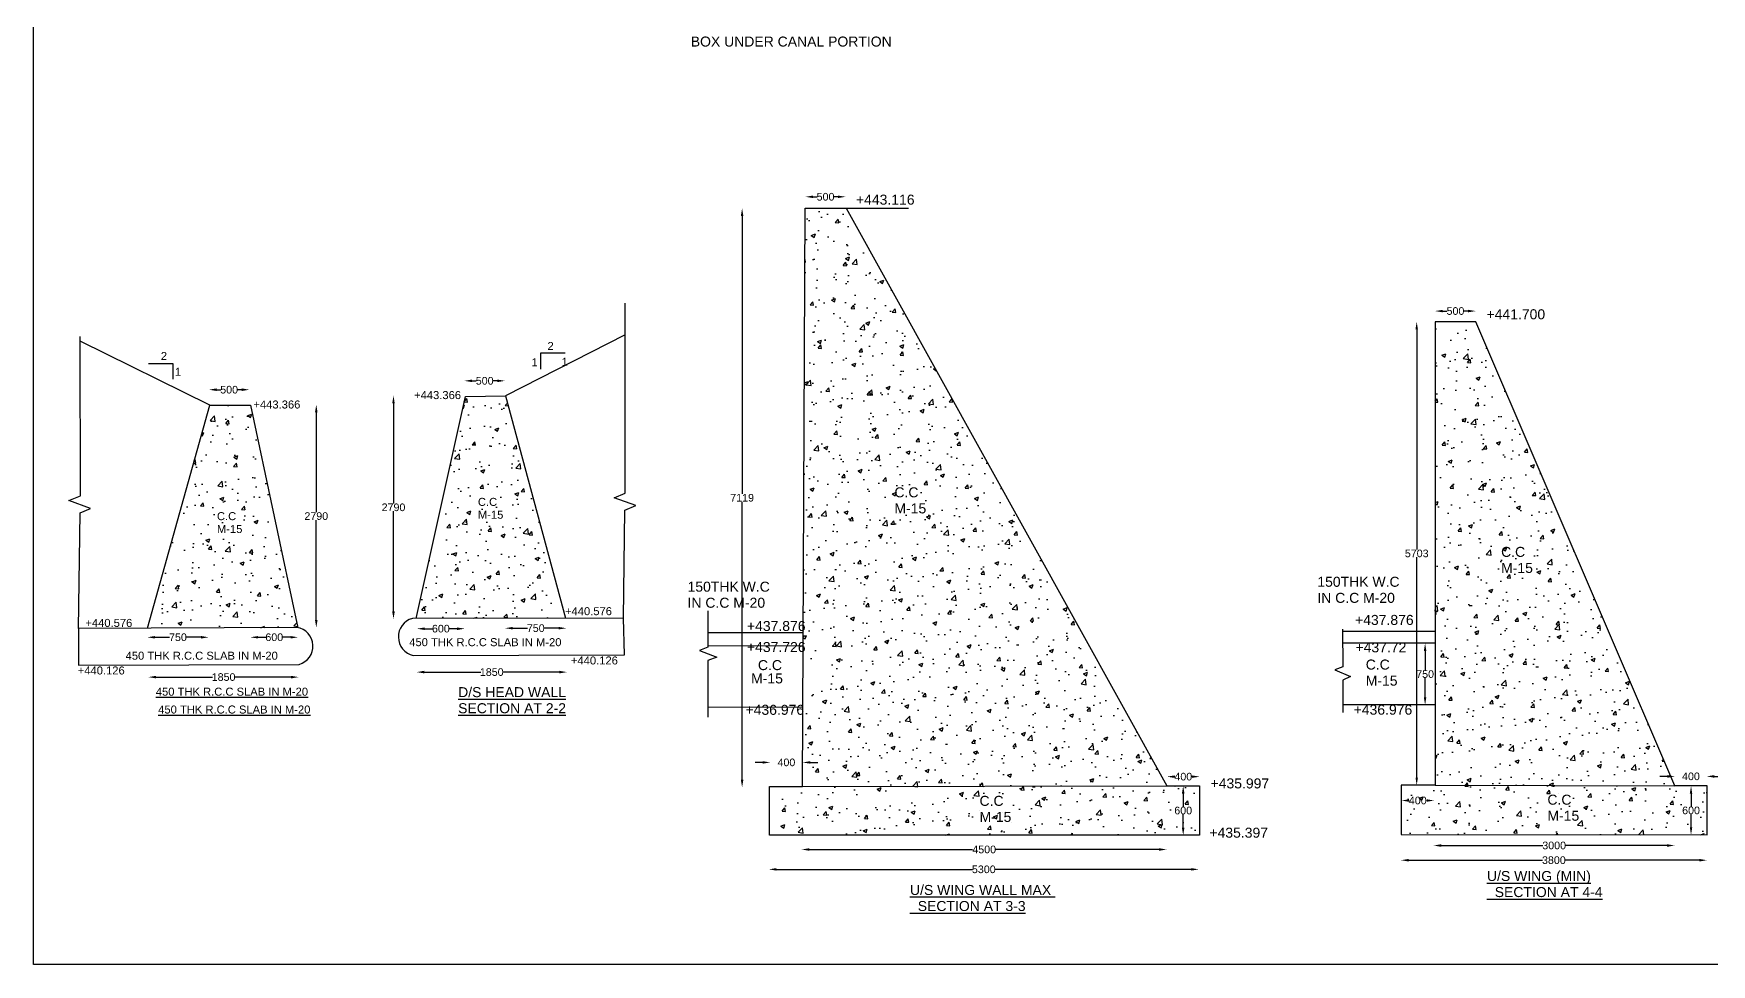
# Model space of a CAD drawing. Header units: millimetres. Extents: x -469 to 37771, y 20396 to 41457.
# Drawn here: x -469 to 17109, y 20396 to 30147 of the extents above; entities that cross this region are included whole.
import ezdxf

# ---------------------------------------------------------------- set-up
doc = ezdxf.new("R2010")
doc.units = ezdxf.units.MM
doc.header["$MEASUREMENT"] = 0
doc.styles.get("Standard").update_dxf_attribs({"font": 'arial.ttf'})
doc.dimstyles.new('Civil', dxfattribs={"dimtxt": 80, "dimasz": 80, "dimexe": 0.1, "dimexo": 0.0625, "dimgap": 0.09, "dimtad": 0, "dimtih": 1, "dimtoh": 1, "dimdec": 0, "dimzin": 12, "dimdsep": 46, "dimtxsty": 'Standard', "dimcen": 0.1, "dimse1": 1, "dimse2": 1, "dimadec": 0, "dimazin": 2, "dimtfac": 1, "dimtdec": 0, "dimtofl": 0, "dimtmove": 0, "dimatfit": 3, "dimfxl": 1, "dimfrac": 1, "dimtolj": 1, "dimtzin": 0, "dimarcsym": 0})
pattern_1 = [(50, (0, 0), (430.356, -37.6513), [45, -495]), (355, (0, 0), (-83.251, 451.315), [36, -396]), (100.4514, (35.86, -3.14), (347.1053, 413.664), [38.244, -420.685]), (46.1842, (0, 120), (640.345, -99.3116), [67.5, -742.5]), (96.6356, (53.36, 111.7), (560.797, 584.471), [57.366, -631.028]), (351.1842, (0, 120), (560.797, 584.471), [54, -594]), (21, (60, 90), (358.1442, -241.5713), [45, -495]), (326, (60, 90), (145.989, 435.09), [36, -396]), (71.4514, (89.85, 69.87), (504.1334, 193.5187), [38.244, -420.685]), (37.5, (0, 0), (7.2959, 199.7363), [0, -391.2, 0, -402, 0, -397.5]), (7.5, (0, 0), (157.8417, 236.647), [0, -229.2, 0, -382.2, 0, -151.5]), (327.5, (-133.8, 0), (320.2935, -13.5329), [0, -150, 0, -468, 0, -621]), (317.5, (-193.8, 0), (349.9117, 60.063), [0, -195, 0, -310.8, 0, -441])]

# ---------------------------------------------------------------- blocks, each defined once
blk = doc.blocks.new('*D58')
at = {"color": 0, "lineweight": -2, "transparency": 16777216}
for p, q in [((2493, 26181), (2493, 25133)), ((2493, 24003), (2493, 25051))]:
    blk.add_line(p, q, dxfattribs=at)
at = {"color": 0, "transparency": 16777216}
for points in [[(2480, 26181), (2506, 26181), (2493, 26261)], [(2480, 24003), (2506, 24003), (2493, 23923)]]:
    blk.add_solid(points, dxfattribs=at)
at = {"layer": 'Defpoints', "color": 0, "transparency": 16777216}
for p in [(2499, 26261), (2493, 23923), (2499, 23923)]:
    blk.add_point(p, dxfattribs=at)
at = {"color": 0, "transparency": 16777216, "insert": (2493, 25092), "char_height": 80, "attachment_point": 5}
blk.add_mtext('\\A1;2790', dxfattribs=at)
blk = doc.blocks.new('*D59')
at = {"color": 0, "lineweight": -2, "transparency": 16777216}
for p, q in [((814, 23406), (1406, 23406)), ((2229, 23406), (1637, 23406))]:
    blk.add_line(p, q, dxfattribs=at)
at = {"color": 0, "transparency": 16777216}
for points in [[(814, 23419), (814, 23392), (734, 23406)], [(2229, 23419), (2229, 23392), (2309, 23406)]]:
    blk.add_solid(points, dxfattribs=at)
at = {"layer": 'Defpoints', "color": 0, "transparency": 16777216}
for p in [(734, 23404), (2309, 23406), (2309, 23404)]:
    blk.add_point(p, dxfattribs=at)
at = {"color": 0, "transparency": 16777216, "insert": (1522, 23406), "char_height": 80, "attachment_point": 5}
blk.add_mtext('\\A1;1850', dxfattribs=at)
blk = doc.blocks.new('*D60')
at = {"color": 0, "lineweight": -2, "transparency": 16777216}
for p, q in [((803, 23823), (956, 23823)), ((1286, 23823), (1132, 23823))]:
    blk.add_line(p, q, dxfattribs=at)
at = {"color": 0, "transparency": 16777216}
for points in [[(803, 23836), (803, 23810), (723, 23823)], [(1286, 23836), (1286, 23810), (1366, 23823)]]:
    blk.add_solid(points, dxfattribs=at)
at = {"layer": 'Defpoints', "color": 0, "transparency": 16777216}
for p in [(723, 23823), (1366, 23823), (1366, 23823)]:
    blk.add_point(p, dxfattribs=at)
at = {"color": 0, "transparency": 16777216, "insert": (1044, 23823), "char_height": 80, "attachment_point": 5}
blk.add_mtext('\\A1;750', dxfattribs=at)
blk = doc.blocks.new('*D61')
at = {"color": 0, "lineweight": -2, "transparency": 16777216}
for p, q in [((1883, 23823), (1964, 23823)), ((2223, 23823), (2141, 23823))]:
    blk.add_line(p, q, dxfattribs=at)
at = {"color": 0, "transparency": 16777216}
for points in [[(1883, 23836), (1883, 23810), (1803, 23823)], [(2223, 23836), (2223, 23810), (2303, 23823)]]:
    blk.add_solid(points, dxfattribs=at)
at = {"layer": 'Defpoints', "color": 0, "transparency": 16777216}
for p in [(1803, 23815), (2303, 23823), (2303, 23815)]:
    blk.add_point(p, dxfattribs=at)
at = {"color": 0, "transparency": 16777216, "insert": (2053, 23823), "char_height": 80, "attachment_point": 5}
blk.add_mtext('\\A1;600', dxfattribs=at)
blk = doc.blocks.new('*D62')
at = {"color": 0, "lineweight": -2, "transparency": 16777216}
for p, q in [((1448, 26416), (1492, 26416)), ((1712, 26416), (1668, 26416))]:
    blk.add_line(p, q, dxfattribs=at)
at = {"color": 0, "transparency": 16777216}
for points in [[(1448, 26430), (1448, 26403), (1368, 26416)], [(1712, 26430), (1712, 26403), (1792, 26416)]]:
    blk.add_solid(points, dxfattribs=at)
at = {"layer": 'Defpoints', "color": 0, "transparency": 16777216}
for p in [(1368, 26413), (1792, 26416), (1792, 26413)]:
    blk.add_point(p, dxfattribs=at)
at = {"color": 0, "transparency": 16777216, "insert": (1580, 26416), "char_height": 80, "attachment_point": 5}
blk.add_mtext('\\A1;500', dxfattribs=at)
blk = doc.blocks.new('*D63')
at = {"color": 0, "lineweight": -2, "transparency": 16777216}
for p, q in [((3302, 26273), (3302, 25225)), ((3302, 24095), (3302, 25143))]:
    blk.add_line(p, q, dxfattribs=at)
at = {"color": 0, "transparency": 16777216}
for points in [[(3288, 26273), (3315, 26273), (3302, 26353)], [(3288, 24095), (3315, 24095), (3302, 24015)]]:
    blk.add_solid(points, dxfattribs=at)
at = {"layer": 'Defpoints', "color": 0, "transparency": 16777216}
for p in [(3308, 26353), (3302, 24015), (3308, 24015)]:
    blk.add_point(p, dxfattribs=at)
at = {"color": 0, "transparency": 16777216, "insert": (3302, 25184), "char_height": 80, "attachment_point": 5}
blk.add_mtext('\\A1;2790', dxfattribs=at)
blk = doc.blocks.new('*D64')
at = {"color": 0, "lineweight": -2, "transparency": 16777216}
for p, q in [((4125, 26509), (4169, 26509)), ((4389, 26509), (4345, 26509))]:
    blk.add_line(p, q, dxfattribs=at)
at = {"color": 0, "transparency": 16777216}
for points in [[(4125, 26523), (4125, 26496), (4045, 26509)], [(4389, 26523), (4389, 26496), (4469, 26509)]]:
    blk.add_solid(points, dxfattribs=at)
at = {"layer": 'Defpoints', "color": 0, "transparency": 16777216}
for p in [(4045, 26505), (4469, 26509), (4469, 26505)]:
    blk.add_point(p, dxfattribs=at)
at = {"color": 0, "transparency": 16777216, "insert": (4257, 26509), "char_height": 80, "attachment_point": 5}
blk.add_mtext('\\A1;500', dxfattribs=at)
blk = doc.blocks.new('*D65')
at = {"color": 0, "lineweight": -2, "transparency": 16777216}
for p, q in [((3628, 23913), (3709, 23913)), ((3968, 23913), (3886, 23913))]:
    blk.add_line(p, q, dxfattribs=at)
at = {"color": 0, "transparency": 16777216}
for points in [[(3628, 23926), (3628, 23899), (3548, 23913)], [(3968, 23926), (3968, 23899), (4048, 23913)]]:
    blk.add_solid(points, dxfattribs=at)
at = {"layer": 'Defpoints', "color": 0, "transparency": 16777216}
for p in [(4048, 23913), (3548, 23905), (4048, 23905)]:
    blk.add_point(p, dxfattribs=at)
at = {"color": 0, "transparency": 16777216, "insert": (3798, 23913), "char_height": 80, "attachment_point": 5}
blk.add_mtext('\\A1;600', dxfattribs=at)
blk = doc.blocks.new('*D66')
at = {"color": 0, "lineweight": -2, "transparency": 16777216}
for p, q in [((4550, 23918), (4704, 23918)), ((5033, 23918), (4880, 23918))]:
    blk.add_line(p, q, dxfattribs=at)
at = {"color": 0, "transparency": 16777216}
for points in [[(4550, 23931), (4550, 23905), (4470, 23918)], [(5033, 23931), (5033, 23905), (5113, 23918)]]:
    blk.add_solid(points, dxfattribs=at)
at = {"layer": 'Defpoints', "color": 0, "transparency": 16777216}
for p in [(4470, 23918), (5113, 23918), (5113, 23918)]:
    blk.add_point(p, dxfattribs=at)
at = {"color": 0, "transparency": 16777216, "insert": (4792, 23918), "char_height": 80, "attachment_point": 5}
blk.add_mtext('\\A1;750', dxfattribs=at)
blk = doc.blocks.new('*D67')
at = {"color": 0, "lineweight": -2, "transparency": 16777216}
for p, q in [((3624, 23458), (4216, 23458)), ((5039, 23458), (4447, 23458))]:
    blk.add_line(p, q, dxfattribs=at)
at = {"color": 0, "transparency": 16777216}
for points in [[(3624, 23472), (3624, 23445), (3544, 23458)], [(5039, 23472), (5039, 23445), (5119, 23458)]]:
    blk.add_solid(points, dxfattribs=at)
at = {"layer": 'Defpoints', "color": 0, "transparency": 16777216}
for p in [(3544, 23457), (5119, 23458), (5119, 23457)]:
    blk.add_point(p, dxfattribs=at)
at = {"color": 0, "transparency": 16777216, "insert": (4331, 23458), "char_height": 80, "attachment_point": 5}
blk.add_mtext('\\A1;1850', dxfattribs=at)
blk = doc.blocks.new('*D68')
at = {"color": 0, "lineweight": -2, "transparency": 16777216}
for p, q in [((6954, 28237), (6954, 25325)), ((6954, 22331), (6954, 25243))]:
    blk.add_line(p, q, dxfattribs=at)
at = {"color": 0, "transparency": 16777216}
for points in [[(6941, 28237), (6967, 28237), (6954, 28317)], [(6941, 22331), (6967, 22331), (6954, 22251)]]:
    blk.add_solid(points, dxfattribs=at)
at = {"layer": 'Defpoints', "color": 0, "transparency": 16777216}
for p in [(6981, 28317), (6954, 22251), (6981, 22251)]:
    blk.add_point(p, dxfattribs=at)
at = {"color": 0, "transparency": 16777216, "insert": (6954, 25284), "char_height": 80, "attachment_point": 5}
blk.add_mtext('\\A1;7119', dxfattribs=at)
blk = doc.blocks.new('*D69')
at = {"color": 0, "lineweight": -2, "transparency": 16777216}
for p, q in [((7169, 22512), (7089, 22512)), ((7668, 22512), (7748, 22512))]:
    blk.add_line(p, q, dxfattribs=at)
at = {"color": 0, "transparency": 16777216}
for points in [[(7169, 22525), (7169, 22499), (7249, 22512)], [(7668, 22525), (7668, 22499), (7588, 22512)]]:
    blk.add_solid(points, dxfattribs=at)
at = {"layer": 'Defpoints', "color": 0, "transparency": 16777216}
for p in [(7249, 22506), (7588, 22512), (7588, 22505)]:
    blk.add_point(p, dxfattribs=at)
at = {"color": 0, "transparency": 16777216, "insert": (7418, 22512), "char_height": 80, "attachment_point": 5}
blk.add_mtext('\\A1;400', dxfattribs=at)
blk = doc.blocks.new('*D70')
at = {"color": 0, "lineweight": -2, "transparency": 16777216}
for p, q in [((7657, 21600), (9369, 21600)), ((11322, 21600), (9611, 21600))]:
    blk.add_line(p, q, dxfattribs=at)
at = {"color": 0, "transparency": 16777216}
for points in [[(7657, 21613), (7657, 21587), (7577, 21600)], [(11322, 21613), (11322, 21587), (11402, 21600)]]:
    blk.add_solid(points, dxfattribs=at)
at = {"layer": 'Defpoints', "color": 0, "transparency": 16777216}
for p in [(7577, 21593), (11402, 21600), (11402, 21593)]:
    blk.add_point(p, dxfattribs=at)
at = {"color": 0, "transparency": 16777216, "insert": (9490, 21600), "char_height": 80, "attachment_point": 5}
blk.add_mtext('\\A1;4500', dxfattribs=at)
blk = doc.blocks.new('*D71')
at = {"color": 0, "lineweight": -2, "transparency": 16777216}
for p, q in [((7312, 21392), (9366, 21392)), ((11660, 21392), (9605, 21392))]:
    blk.add_line(p, q, dxfattribs=at)
at = {"color": 0, "transparency": 16777216}
for points in [[(7312, 21405), (7312, 21379), (7232, 21392)], [(11660, 21405), (11660, 21379), (11740, 21392)]]:
    blk.add_solid(points, dxfattribs=at)
at = {"layer": 'Defpoints', "color": 0, "transparency": 16777216}
for p in [(7232, 21389), (11740, 21392), (11740, 21389)]:
    blk.add_point(p, dxfattribs=at)
at = {"color": 0, "transparency": 16777216, "insert": (9486, 21392), "char_height": 80, "attachment_point": 5}
blk.add_mtext('\\A1;5300', dxfattribs=at)
blk = doc.blocks.new('*D72')
at = {"color": 0, "lineweight": -2, "transparency": 16777216}
for p, q in [((7697, 28437), (7740, 28437)), ((7959, 28437), (7916, 28437))]:
    blk.add_line(p, q, dxfattribs=at)
at = {"color": 0, "transparency": 16777216}
for points in [[(7697, 28450), (7697, 28424), (7617, 28437)], [(7959, 28450), (7959, 28424), (8039, 28437)]]:
    blk.add_solid(points, dxfattribs=at)
at = {"layer": 'Defpoints', "color": 0, "transparency": 16777216}
for p in [(7617, 28437), (8039, 28437), (8039, 28437)]:
    blk.add_point(p, dxfattribs=at)
at = {"color": 0, "transparency": 16777216, "insert": (7828, 28437), "char_height": 80, "attachment_point": 5}
blk.add_mtext('\\A1;500', dxfattribs=at)
blk = doc.blocks.new('*D73')
at = {"color": 0, "lineweight": -2, "transparency": 16777216}
for p, q in [((11485, 22363), (11486, 22363)), ((11667, 22363), (11666, 22363))]:
    blk.add_line(p, q, dxfattribs=at)
at = {"color": 0, "transparency": 16777216}
for points in [[(11485, 22376), (11485, 22350), (11405, 22363)], [(11667, 22376), (11667, 22350), (11747, 22363)]]:
    blk.add_solid(points, dxfattribs=at)
at = {"layer": 'Defpoints', "color": 0, "transparency": 16777216}
for p in [(11405, 22362), (11747, 22363), (11747, 22362)]:
    blk.add_point(p, dxfattribs=at)
at = {"color": 0, "transparency": 16777216, "insert": (11576, 22363), "char_height": 80, "attachment_point": 5}
blk.add_mtext('\\A1;400', dxfattribs=at)
blk = doc.blocks.new('*D74')
at = {"color": 0, "lineweight": -2, "transparency": 16777216}
for p, q in [((14021, 27049), (14021, 24742)), ((14021, 22354), (14021, 24661))]:
    blk.add_line(p, q, dxfattribs=at)
at = {"color": 0, "transparency": 16777216}
for points in [[(14008, 27049), (14034, 27049), (14021, 27129)], [(14008, 22354), (14034, 22354), (14021, 22274)]]:
    blk.add_solid(points, dxfattribs=at)
at = {"layer": 'Defpoints', "color": 0, "transparency": 16777216}
for p in [(14035, 27129), (14021, 22274), (14035, 22274)]:
    blk.add_point(p, dxfattribs=at)
at = {"color": 0, "transparency": 16777216, "insert": (14021, 24701), "char_height": 80, "attachment_point": 5}
blk.add_mtext('\\A1;5703', dxfattribs=at)
blk = doc.blocks.new('*D75')
at = {"color": 0, "lineweight": -2, "transparency": 16777216}
for p, q in [((14278, 21642), (15341, 21642)), ((16643, 21642), (15580, 21642))]:
    blk.add_line(p, q, dxfattribs=at)
at = {"color": 0, "transparency": 16777216}
for points in [[(14278, 21655), (14278, 21628), (14198, 21642)], [(16643, 21655), (16643, 21628), (16723, 21642)]]:
    blk.add_solid(points, dxfattribs=at)
at = {"layer": 'Defpoints', "color": 0, "transparency": 16777216}
for p in [(14198, 21657), (16723, 21657), (16723, 21642)]:
    blk.add_point(p, dxfattribs=at)
at = {"color": 0, "transparency": 16777216, "insert": (15461, 21642), "char_height": 80, "attachment_point": 5}
blk.add_mtext('\\A1;3000', dxfattribs=at)
blk = doc.blocks.new('*D76')
at = {"color": 0, "lineweight": -2, "transparency": 16777216}
for p, q in [((13936, 21488), (15339, 21488)), ((16981, 21488), (15578, 21488))]:
    blk.add_line(p, q, dxfattribs=at)
at = {"color": 0, "transparency": 16777216}
for points in [[(13936, 21501), (13936, 21474), (13856, 21488)], [(16981, 21501), (16981, 21474), (17061, 21488)]]:
    blk.add_solid(points, dxfattribs=at)
at = {"layer": 'Defpoints', "color": 0, "transparency": 16777216}
for p in [(13856, 21494), (17061, 21494), (17061, 21488)]:
    blk.add_point(p, dxfattribs=at)
at = {"color": 0, "transparency": 16777216, "insert": (15458, 21488), "char_height": 80, "attachment_point": 5}
blk.add_mtext('\\A1;3800', dxfattribs=at)
blk = doc.blocks.new('*D77')
at = {"color": 0, "lineweight": -2, "transparency": 16777216}
for p, q in [((13940, 22113), (13942, 22113)), ((14124, 22113), (14122, 22113))]:
    blk.add_line(p, q, dxfattribs=at)
at = {"color": 0, "transparency": 16777216}
for points in [[(13940, 22126), (13940, 22100), (13860, 22113)], [(14124, 22126), (14124, 22100), (14204, 22113)]]:
    blk.add_solid(points, dxfattribs=at)
at = {"layer": 'Defpoints', "color": 0, "transparency": 16777216}
for p in [(13860, 22113), (14204, 22113), (14204, 22113)]:
    blk.add_point(p, dxfattribs=at)
at = {"color": 0, "transparency": 16777216, "insert": (14032, 22113), "char_height": 80, "attachment_point": 5}
blk.add_mtext('\\A1;400', dxfattribs=at)
blk = doc.blocks.new('*D78')
at = {"color": 0, "lineweight": -2, "transparency": 16777216}
for p, q in [((16648, 22366), (16568, 22366)), ((17139, 22366), (17219, 22366))]:
    blk.add_line(p, q, dxfattribs=at)
at = {"color": 0, "transparency": 16777216}
for points in [[(16648, 22379), (16648, 22352), (16728, 22366)], [(17139, 22379), (17139, 22352), (17059, 22366)]]:
    blk.add_solid(points, dxfattribs=at)
at = {"layer": 'Defpoints', "color": 0, "transparency": 16777216}
for p in [(16728, 22363), (17059, 22366), (17059, 22363)]:
    blk.add_point(p, dxfattribs=at)
at = {"color": 0, "transparency": 16777216, "insert": (16894, 22366), "char_height": 80, "attachment_point": 5}
blk.add_mtext('\\A1;400', dxfattribs=at)
blk = doc.blocks.new('*D79')
at = {"color": 0, "lineweight": -2, "transparency": 16777216}
for p, q in [((16895, 22185), (16895, 22050)), ((16895, 21833), (16895, 21968))]:
    blk.add_line(p, q, dxfattribs=at)
at = {"color": 0, "transparency": 16777216}
for points in [[(16882, 22185), (16908, 22185), (16895, 22265)], [(16882, 21833), (16908, 21833), (16895, 21753)]]:
    blk.add_solid(points, dxfattribs=at)
at = {"layer": 'Defpoints', "color": 0, "transparency": 16777216}
for p in [(16895, 22265), (16895, 22265), (16895, 21753)]:
    blk.add_point(p, dxfattribs=at)
at = {"color": 0, "transparency": 16777216, "insert": (16895, 22009), "char_height": 80, "attachment_point": 5}
blk.add_mtext('\\A1;600', dxfattribs=at)
blk = doc.blocks.new('*D80')
at = {"color": 0, "lineweight": -2, "transparency": 16777216}
for p, q in [((14109, 23681), (14109, 23478)), ((14109, 23194), (14109, 23397))]:
    blk.add_line(p, q, dxfattribs=at)
at = {"color": 0, "transparency": 16777216}
for points in [[(14096, 23681), (14122, 23681), (14109, 23761)], [(14096, 23194), (14122, 23194), (14109, 23114)]]:
    blk.add_solid(points, dxfattribs=at)
at = {"layer": 'Defpoints', "color": 0, "transparency": 16777216}
for p in [(14109, 23761), (14115, 23761), (14115, 23114)]:
    blk.add_point(p, dxfattribs=at)
at = {"color": 0, "transparency": 16777216, "insert": (14109, 23437), "char_height": 80, "attachment_point": 5}
blk.add_mtext('\\A1;750', dxfattribs=at)
blk = doc.blocks.new('*D81')
at = {"color": 0, "lineweight": -2, "transparency": 16777216}
for p, q in [((14293, 27240), (14338, 27240)), ((14560, 27240), (14515, 27240))]:
    blk.add_line(p, q, dxfattribs=at)
at = {"color": 0, "transparency": 16777216}
for points in [[(14293, 27253), (14293, 27227), (14213, 27240)], [(14560, 27253), (14560, 27227), (14640, 27240)]]:
    blk.add_solid(points, dxfattribs=at)
at = {"layer": 'Defpoints', "color": 0, "transparency": 16777216}
for p in [(14213, 27242), (14640, 27242), (14640, 27240)]:
    blk.add_point(p, dxfattribs=at)
at = {"color": 0, "transparency": 16777216, "insert": (14427, 27240), "char_height": 80, "attachment_point": 5}
blk.add_mtext('\\A1;500', dxfattribs=at)
blk = doc.blocks.new('*D82')
at = {"color": 0, "lineweight": -2, "transparency": 16777216}
for p, q in [((11575, 22186), (11575, 22049)), ((11575, 21829), (11575, 21967))]:
    blk.add_line(p, q, dxfattribs=at)
at = {"color": 0, "transparency": 16777216}
for points in [[(11561, 22186), (11588, 22186), (11575, 22266)], [(11561, 21829), (11588, 21829), (11575, 21749)]]:
    blk.add_solid(points, dxfattribs=at)
at = {"layer": 'Defpoints', "color": 0, "transparency": 16777216}
for p in [(11575, 22266), (11575, 22266), (11575, 21749)]:
    blk.add_point(p, dxfattribs=at)
at = {"color": 0, "transparency": 16777216, "insert": (11575, 22008), "char_height": 80, "attachment_point": 5}
blk.add_mtext('\\A1;600', dxfattribs=at)

msp = doc.modelspace()

# ---------------------------------------------------------------- hatches: boundary and pattern name
h = msp.add_hatch()
h.set_pattern_fill('AR-CONC', color=256, scale=60, style=0)
h.set_pattern_definition(pattern_1)
h.paths.add_polyline_path([(8043.2, 28317.6), (7616.1, 28317.6), (7587, 22259.7), (11404.1, 22266.1)])
h.paths.add_polyline_path([(11745.3, 22266.1), (11404.1, 22266.1), (7587, 22259.7), (7242.2, 22259.7), (7242.2, 21749.4), (11745.3, 21749.4)])
h.paths.add_polyline_path([(11466.3, 22068.6), (11683.2, 22068.6), (11683.2, 21946.9), (11466.3, 21946.9)], flags=24)
h = msp.add_hatch()
h.set_pattern_fill('AR-CONC', color=256, scale=60, style=0)
h.set_pattern_definition(pattern_1)
h.paths.add_polyline_path([(17062.8, 22265.2), (16726.8, 22265.2), (14213.2, 22273.6), (13859.6, 22273.6), (13859.6, 21757.9), (17062.8, 21752.5)])
h.paths.add_polyline_path([(14639, 27127), (14213.2, 27128.4), (14213.2, 22273.6), (16726.8, 22265.2)])
h.paths.add_polyline_path([(13921.7, 22173.7), (14141.4, 22173.7), (14141.4, 22052), (13921.7, 22052)], flags=24)
h.paths.add_polyline_path([(16786.6, 22069.8), (17003.5, 22069.8), (17003.5, 21948.1), (16786.6, 21948.1)], flags=24)
h = msp.add_hatch()
h.set_pattern_fill('AR-CONC', color=256, scale=60, style=0)
h.paths.add_polyline_path([(1803.4, 26253.9), (1377.9, 26253.9), (725.4, 23917.8), (2289.5, 23925, -0.0151074), (2301.2, 23922.9)])
h.paths.add_polyline_path([(1430.9, 24892.3), (1740.6, 24892.3), (1740.6, 25020.8), (1430.9, 25020.8)], flags=24)
h.paths.add_polyline_path([(1430.7, 25026.7), (1675.7, 25026.7), (1675.7, 25156.8), (1430.7, 25156.8)], flags=24)
h = msp.add_hatch()
h.set_pattern_fill('AR-CONC', color=256, scale=60, style=0)
h.paths.add_polyline_path([(4475, 26350.5), (4054.7, 26346.7), (3540, 24020.5), (5102.9, 24023)])
h.paths.add_polyline_path([(4164.6, 25041.7), (4474.3, 25041.7), (4474.3, 25170.1), (4164.6, 25170.1)], flags=24)
h.paths.add_polyline_path([(4164.3, 25176.1), (4409.4, 25176.1), (4409.4, 25306.2), (4164.3, 25306.2)], flags=24)

# ---------------------------------------------------------------- linework, layer by layer
at = {"color": 1}
msp.add_lwpolyline([(-468.9, 41457.1), (37675.1, 41457.1), (37675.1, 20396.1), (-468.9, 20396.1)], close=True, dxfattribs=at)
for points in [[(7616.1, 28317.6), (8043.2, 28317.6), (11404.1, 22266.1), (11745.3, 22266.1), (11745.3, 21749.4), (7242.2, 21749.4), (7242.2, 22259.7), (7587, 22259.7), (7616.1, 28317.6)], [(8043.2, 28317.6), (8696.2, 28317.6)], [(5712.6, 24023.9), (5723.7, 25155.2), (5841.8, 25201.7), (5613.6, 25284.2), (5728.1, 25331.5), (5728.1, 27324.1)], [(14213.2, 27128.4), (14213.2, 22273.6), (13859.6, 22273.6), (13859.6, 21757.9), (17062.8, 21752.5), (17062.8, 22265.2), (16726.8, 22265.2), (14639, 27127), (14213.2, 27128.4)], [(3, 23914.5), (19.6, 25127.9), (129.4, 25170.8), (-100.2, 25256.1), (22.9, 25304.4), (19.7, 26923.7), (19.6, 26972.9)], [(1377.9, 26253.9), (19.7, 26923.7)], [(5728.1, 26990.5), (4475, 26350.5)], [(5098.8, 26799.8), (4843.2, 26799.8), (4843.2, 26630.9)], [(735.7, 26690.3), (991, 26690.3), (991, 26525.3)], [(725.4, 23917.8), (1377.9, 26253.9), (1803.4, 26253.9), (2301.2, 23922.9)], [(3540, 24020.5), (4054.7, 26346.7), (4475, 26350.5), (5102.9, 24023)], [(6595.6, 24101.4), (6595.6, 23717.7), (6508.1, 23682.8), (6689, 23614.1), (6594.8, 23578.2), (6594.8, 22985.8)], [(13244.9, 23907), (13245.6, 23514.7), (13163, 23481.1), (13328.2, 23413.8), (13248.1, 23374.3), (13248.1, 23033.6)], [(7594.7, 23868.6), (6595.6, 23868.6)], [(6595.6, 23736.8), (7594.1, 23732)], [(14213.2, 23761), (13244.8, 23761)], [(14213.2, 23885), (13244.9, 23885)], [(6594.8, 23095.9), (7591, 23091.1)], [(14213.2, 23113.9), (13248.6, 23113.9)], [(7587, 22259.7), (11404.1, 22266.1)], [(14213.2, 22273.6), (16726.8, 22265.2)]]:
    msp.add_lwpolyline(points)
for points in [[(3, 23914.5), (3, 23531.8), (2312.7, 23539.2, 0.8144646), (2289.5, 23925), (3, 23914.5)], [(5712.6, 24023.9), (3499.5, 24020.5, 0.7802699), (3508.8, 23631.9), (5722.2, 23640.4), (5712.6, 24023.9)]]:
    msp.add_lwpolyline(points, format="xyb")

# ---------------------------------------------------------------- texts
for s, height, p in [('BOX UNDER CANAL PORTION ', 104.727, (6416, 30010.6)), ('+443.116', 104.73, (8146.4, 28354.9)), ('+441.700', 104.73, (14752.3, 27154)), ('2', 83.8, (4914.9, 26832.2)), ('2', 83.8, (864.6, 26728)), ('1', 83.8, (4747.1, 26660.8)), ('1', 83.8, (5062.6, 26666.4)), ('1', 83.8, (1012.4, 26562.1)), ('+443.366', 83.85, (3517.6, 26317.9)), ('+443.366', 83.85, (1834.5, 26219.3)), ('C.C ', 104.73, (8549.7, 25288.9)), ('C.C', 83.85, (4186, 25199.2)), ('M-15', 83.85, (4186, 25064.6)), ('M-15', 104.73, (8549.7, 25120.6)), ('C.C', 83.85, (1452.3, 25049.8)), ('M-15', 83.85, (1452.3, 24915.2)), ('C.C', 104.73, (14905.1, 24665.2)), ('150THK W.C', 104.73, (12979.9, 24352)), ('M-15', 104.73, (14905.1, 24497)), ('150THK W.C ', 104.727, (6382.2, 24300.5)), ('IN C.C M-20', 104.727, (12979.9, 24183.7)), ('+440.576', 83.85, (5098.7, 24054.5)), ('IN C.C M-20', 104.727, (6382.2, 24132.3)), ('+440.576', 83.85, (74.1, 23931.3)), ('+437.876', 104.73, (7004.4, 23888.8)), ('+437.876', 104.73, (13375, 23952.5)), ('450 THK R.C.C SLAB IN M-20', 83.846, (3467, 23729.8)), ('+437.726', 104.73, (7004.4, 23668.6)), ('+437.72', 104.73, (13379.9, 23665)), ('450 THK R.C.C SLAB IN M-20', 83.846, (495.4, 23588.2)), ('+440.126', 83.85, (5160.7, 23538.2)), ('C.C', 104.73, (7119.5, 23479)), ('C.C ', 104.73, (13487.2, 23484.8)), ('+440.126', 83.85, (-5.7, 23433.5)), ('M-15', 104.73, (7048.4, 23339.5)), ('M-15', 104.73, (13487.2, 23316.5)), ('%%U450 THK R.C.C SLAB IN M-20', 83.846, (812, 23211.2)), ('%%UD/S HEAD WALL', 104.727, (3979, 23195.8)), ('%%U450 THK R.C.C SLAB IN M-20', 83.846, (836.9, 23024.4)), ('%%USECTION AT 2-2', 104.727, (3979, 23027.5)), ('+436.976', 104.73, (6989.5, 23010.9)), ('+436.976', 104.73, (13360.3, 23012.2)), ('+435.997', 104.73, (11861.4, 22239.9)), ('C.C', 104.73, (9441.3, 22057.2)), ('C.C', 104.73, (15390.5, 22069.3)), ('M-15', 104.73, (9441.3, 21889)), ('M-15', 104.73, (15390.5, 21901.1)), ('+435.397', 104.73, (11849.2, 21723.6)), ('%%UU/S WING (MIN)', 104.727, (14757.1, 21270)), ('%%UU/S WING WALL MAX ', 104.727, (8712.6, 21123.9)), ('%%U  SECTION AT 4-4', 104.727, (14757.1, 21101.7)), ('%%U  SECTION AT 3-3', 104.727, (8712.6, 20955.7))]:
    msp.add_text(s, height=height).set_placement(p)

# ---------------------------------------------------------------- dimensions: what is measured, and where the dimension line sits
for base, p1, p2, text, picture, middle in [((8039.1, 28437.1), (7616.7, 28437.1), (8039.1, 28437.1), '500', '*D72', (7827.9, 28437.1)), ((14640.1, 27240.2), (14213.2, 27241.8), (14640.1, 27241.8), '500', '*D81', (14426.6, 27240.2)), ((4468.8, 26509.2), (4045.2, 26505.4), (4468.8, 26505.4), '500', '*D64', (4257, 26509.2)), ((1791.9, 26416.5), (1368.4, 26412.6), (1791.9, 26412.6), '500', '*D62', (1580.2, 26416.5)), ((4047.9, 23912.6), (3547.7, 23905), (4047.9, 23905), '600', '*D65', (3797.8, 23912.6)), ((5113.2, 23918.1), (4470.3, 23918.1), (5113.2, 23918.1), '750', '*D66', (4791.8, 23918.1)), ((1365.9, 23822.9), (723, 23822.9), (1365.9, 23822.9), '750', '*D60', (1044.5, 23822.9)), ((2302.7, 23822.9), (1802.5, 23815.2), (2302.7, 23815.2), '600', '*D61', (2052.6, 23822.9)), ((2309.3, 23405.7), (734.3, 23404.1), (2309.3, 23404.1), '1850', '*D59', (1521.8, 23405.7)), ((5118.7, 23458.5), (3543.8, 23456.8), (5118.7, 23456.8), '1850', '*D67', (4331.3, 23458.5)), ((7588.2, 22511.9), (7248.5, 22506.5), (7588.2, 22504.8), '400', '*D69', (7418.3, 22511.9)), ((11746.8, 22363), (11405, 22362.5), (11746.8, 22362.5), '400', '*D73', (11575.9, 22363)), ((17059.3, 22365.8), (16728.2, 22363.2), (17059.3, 22363.2), '400', '*D78', (16893.7, 22365.8)), ((14203.6, 22112.9), (13859.6, 22112.9), (14203.6, 22112.9), '400', '*D77', (14031.6, 22112.9)), ((11401.8, 21600.2), (7577.3, 21593.5), (11401.8, 21593.5), '4500', '*D70', (9489.6, 21600.2)), ((16723.5, 21641.8), (14198, 21656.6), (16723.5, 21656.6), '3000', '*D75', (15460.7, 21641.8)), ((17060.9, 21487.7), (13855.6, 21493.6), (17060.9, 21493.6), '3800', '*D76', (15458.2, 21487.7)), ((11739.7, 21392.1), (7231.8, 21389.1), (11739.7, 21389.1), '5300', '*D71', (9485.8, 21392.1))]:
    dim = msp.add_linear_dim(base=base, p1=p1, p2=p2, text=text, dimstyle='Civil')
    dim.commit()
    dim.dimension.update_dxf_attribs({"geometry": picture, "text_midpoint": middle})
for base, p1, p2, text, picture, middle in [((6954, 22251.3), (6981.2, 28317.4), (6981.2, 22251.3), '7119', '*D68', (6954, 25284.3)), ((14021.1, 22273.6), (14035.3, 27129.4), (14035.3, 22273.6), '5703', '*D74', (14021.1, 24701.5)), ((2492.8, 23922.8), (2498.9, 26260.6), (2498.9, 23922.8), '2790', '*D58', (2492.8, 25091.7)), ((3301.7, 24015), (3307.7, 26352.9), (3307.7, 24015), '2790', '*D63', (3301.7, 25184)), ((14108.9, 23761), (14114.7, 23113.9), (14114.7, 23761), '750', '*D80', (14108.9, 23437.5)), ((11574.7, 22266.1), (11575.5, 21749.4), (11574.7, 22266.1), '600', '*D82', (11574.7, 22007.7)), ((16895, 22265.2), (16895, 21752.7), (16895, 22265.2), '600', '*D79', (16895, 22009))]:
    dim = msp.add_linear_dim(base=base, p1=p1, p2=p2, angle=90, text=text, dimstyle='Civil')
    dim.commit()
    dim.dimension.update_dxf_attribs({"geometry": picture, "text_midpoint": middle})

doc.saveas('drawing.dxf')
